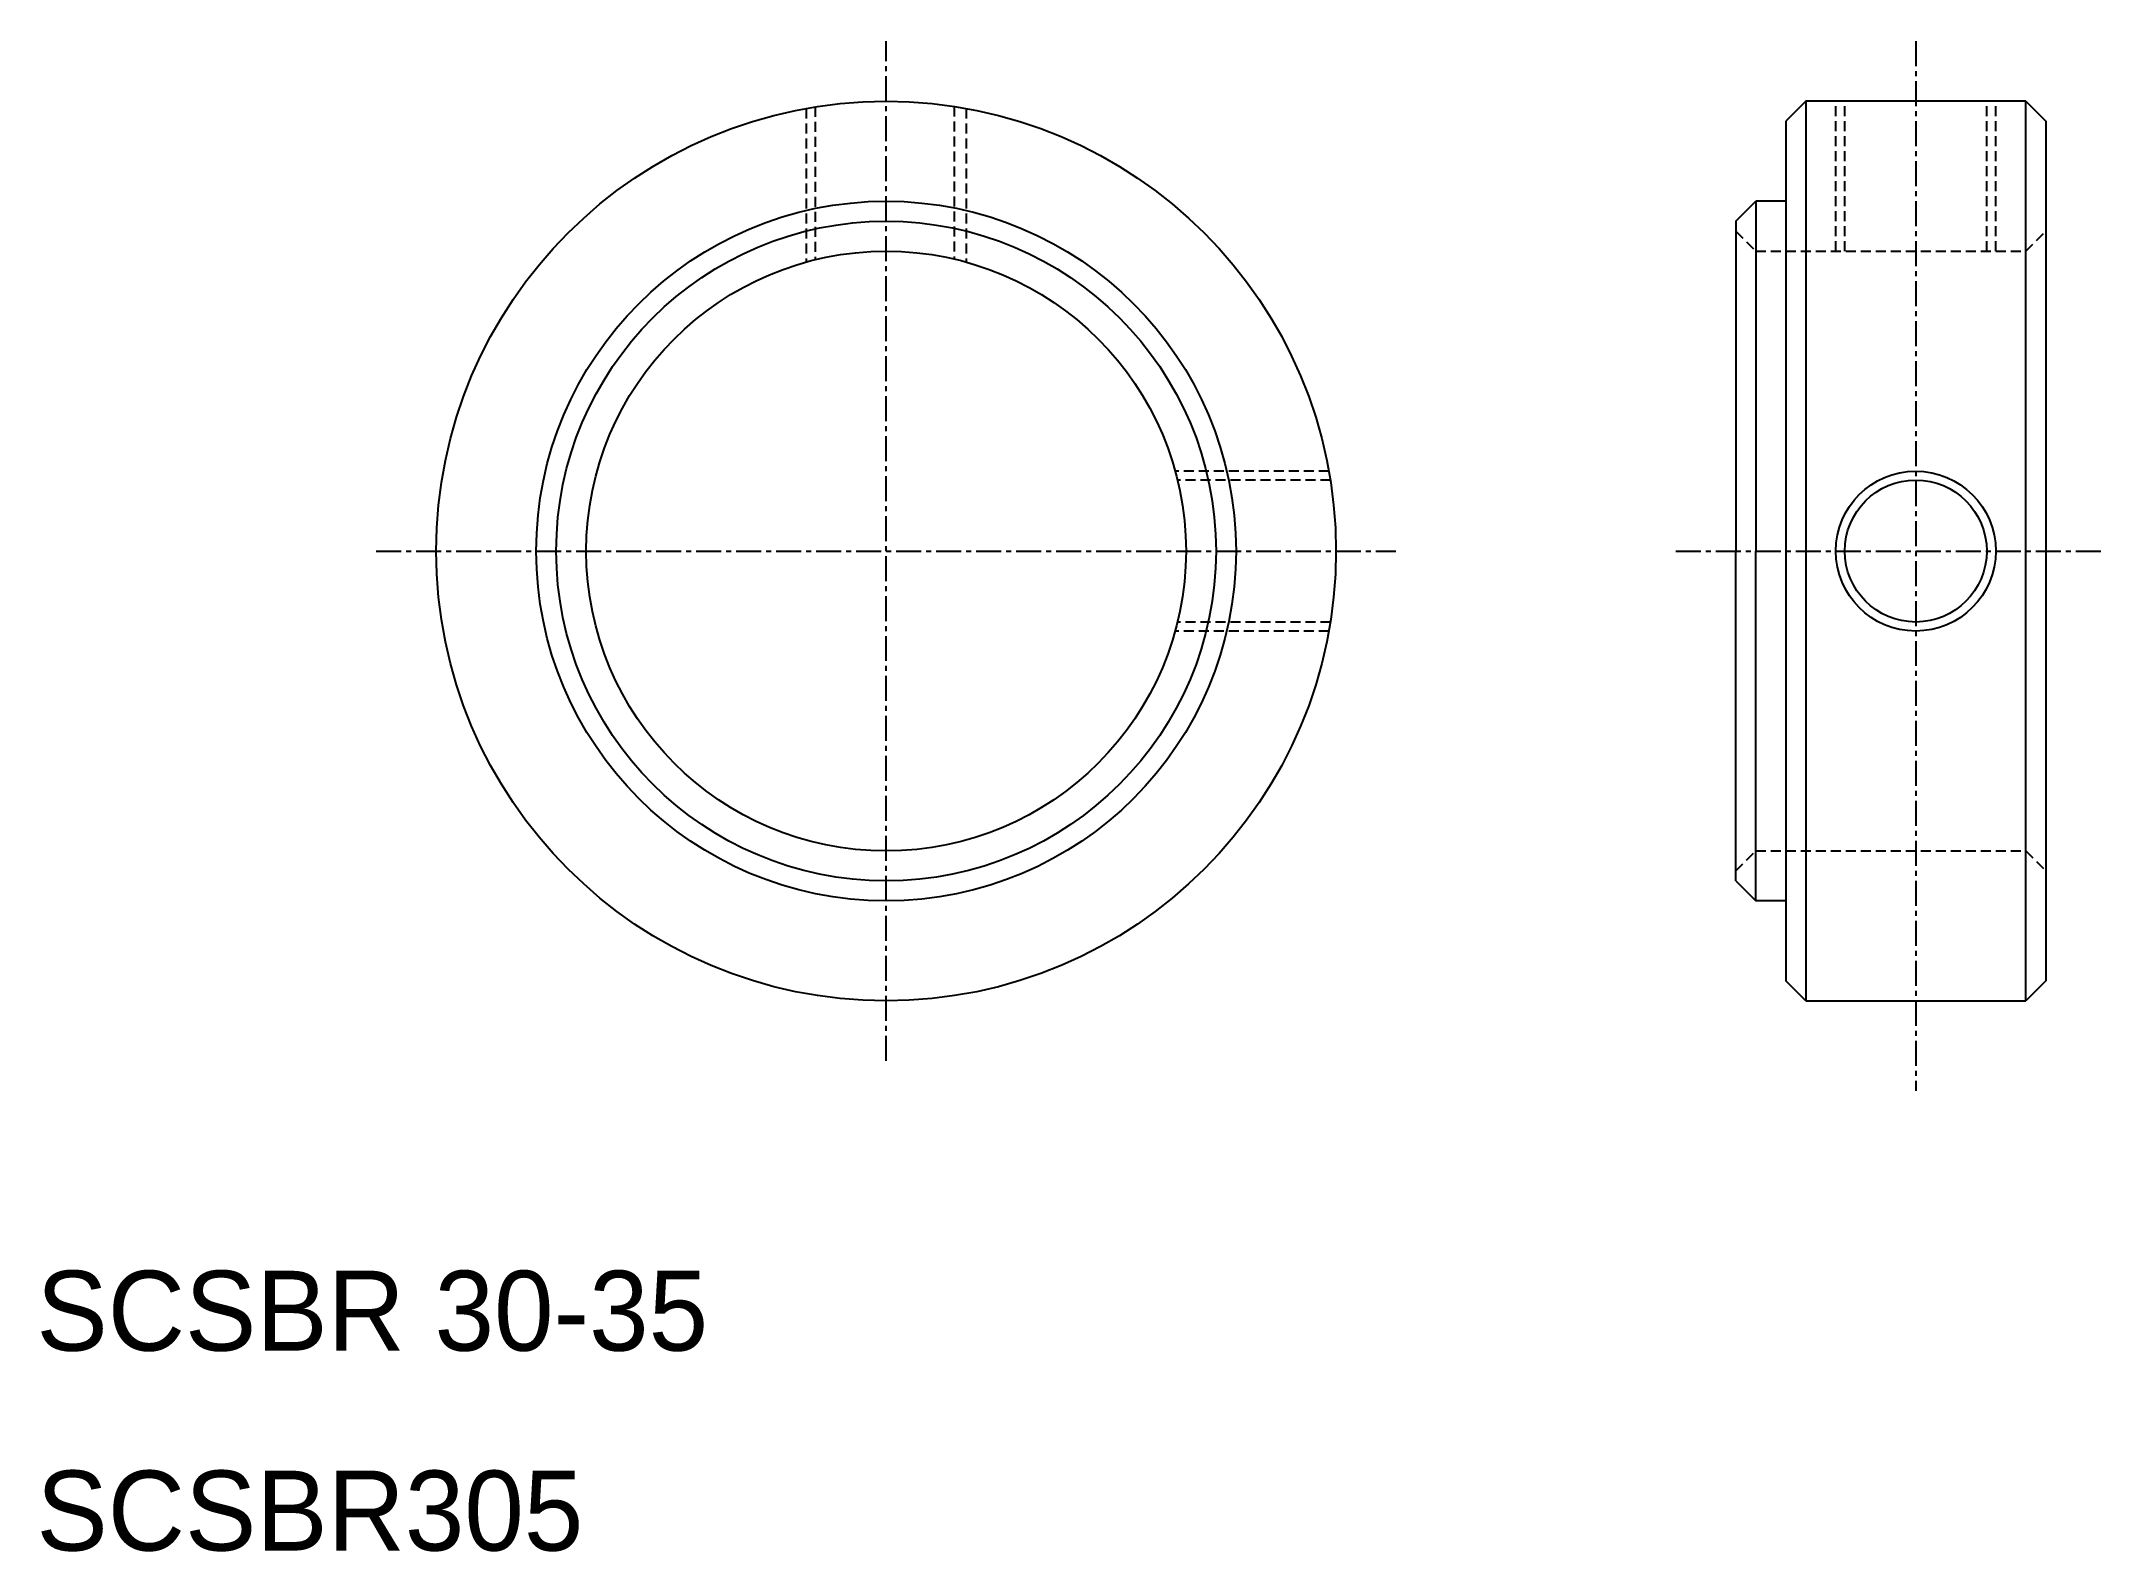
# Model space of a CAD drawing. Extents: x 10 to 114, y 10 to 86.
import ezdxf

# ---------------------------------------------------------------- set-up
doc = ezdxf.new("R2010")
doc.units = 0
doc.linetypes.add('CENTER', pattern=[2, 1.25, -0.25, 0.25, -0.25])
doc.linetypes.add('DASHED', pattern=[0.75, 0.5, -0.25])
doc.layers.get('0').update_dxf_attribs({"linetype": 'CONTINUOUS'})
doc.layers.add('CENTER', color=1, linetype='CENTER')

msp = doc.modelspace()

# ---------------------------------------------------------------- linework, layer by layer
at = {"color": 3, "linetype": 'DASHED'}
for p, q in [((48.5, 82.14), (48.5, 74.46)), ((48.95, 82.22), (48.95, 74.57)), ((55.9, 82.24), (55.9, 74.61)), ((56.5, 82.14), (56.5, 74.46)), ((100, 75), (100, 82.5)), ((100.45, 75), (100.45, 82.5)), ((107.55, 75), (107.55, 82.5)), ((108, 75), (108, 82.5)), ((95, 76), (96, 75)), ((109.5, 75), (110.5, 76)), ((96, 75), (109.5, 75)), ((74.64, 64), (66.96, 64)), ((74.72, 63.55), (67.07, 63.55)), ((74.64, 56), (66.96, 56)), ((74.72, 56.45), (67.07, 56.45)), ((95, 44), (96, 45)), ((96, 45), (109.5, 45)), ((109.5, 45), (110.5, 44))]:
    msp.add_line(p, q, dxfattribs=at)
at = {"color": 7, "linetype": 'CONTINUOUS'}
for p, q in [((98.5, 82.5), (97.5, 81.5)), ((109.5, 82.5), (98.5, 82.5)), ((98.5, 82.5), (98.5, 37.5)), ((109.5, 82.5), (110.5, 81.5)), ((109.5, 37.5), (109.5, 82.5)), ((97.5, 81.5), (97.5, 38.5)), ((110.5, 81.5), (110.5, 38.5)), ((95, 76.5), (96, 77.5)), ((96, 77.5), (96, 60)), ((97.5, 77.5), (96, 77.5)), ((95, 76.5), (95, 60)), ((95, 43.5), (95, 60)), ((96, 42.5), (96, 60)), ((95, 43.5), (96, 42.5)), ((97.5, 42.5), (96, 42.5)), ((98.5, 37.5), (97.5, 38.5)), ((110.5, 38.5), (109.5, 37.5)), ((98.5, 37.5), (109.5, 37.5))]:
    msp.add_line(p, q, dxfattribs=at)
for centre, radius in [((52.5, 60), 22.5), ((52.5, 60), 17.5), ((52.5, 60), 16.5), ((52.5, 60), 15), ((104, 60), 3.55)]:
    msp.add_circle(centre, radius, dxfattribs=at)
at = {"color": 3, "linetype": 'CONTINUOUS'}
msp.add_circle((104, 60), 4, dxfattribs=at)
at = {"layer": 'CENTER', "color": 1, "linetype": 'CENTER'}
for p, q in [((52.5, 34.5), (52.5, 85.5)), ((104, 85.5), (104, 33)), ((27, 60), (78, 60)), ((92, 60), (113.5, 60))]:
    msp.add_line(p, q, dxfattribs=at)

# ---------------------------------------------------------------- texts
at = {"color": 7, "linetype": 'CONTINUOUS'}
for s, p in [('SCSBR 30-35', (10, 20)), ('SCSBR305', (10, 10))]:
    msp.add_text(s, height=4, dxfattribs=at).set_placement(p)

doc.saveas('drawing.dxf')
